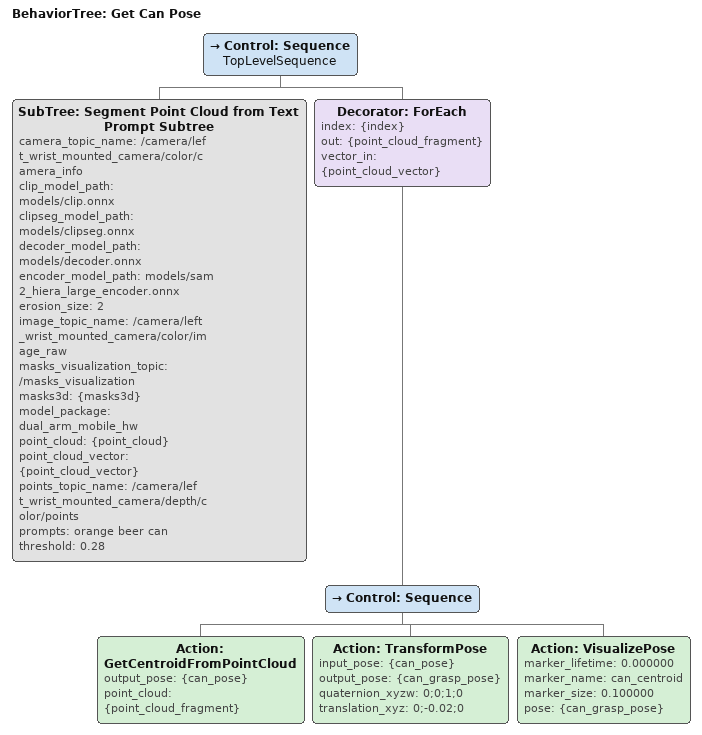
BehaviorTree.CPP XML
<?xml version="1.0" encoding="UTF-8" ?>
<root BTCPP_format="4" main_tree_to_execute="Get Can Pose">
  <BehaviorTree ID="Get Can Pose" _description="">
    <Control ID="Sequence" name="TopLevelSequence">
      <SubTree
        ID="Segment Point Cloud from Text Prompt Subtree"
        camera_topic_name="/camera/left_wrist_mounted_camera/color/camera_info"
        clip_model_path="models/clip.onnx"
        clipseg_model_path="models/clipseg.onnx"
        decoder_model_path="models/decoder.onnx"
        encoder_model_path="models/sam2_hiera_large_encoder.onnx"
        erosion_size="2"
        image_topic_name="/camera/left_wrist_mounted_camera/color/image_raw"
        masks_visualization_topic="/masks_visualization"
        masks3d="{masks3d}"
        model_package="dual_arm_mobile_hw"
        point_cloud="{point_cloud}"
        point_cloud_vector="{point_cloud_vector}"
        points_topic_name="/camera/left_wrist_mounted_camera/depth/color/points"
        prompts="orange beer can"
        threshold="0.28"
      />
      <Decorator
        ID="ForEach"
        index="{index}"
        out="{point_cloud_fragment}"
        vector_in="{point_cloud_vector}"
      >
        <Control ID="Sequence">
          <Action
            ID="GetCentroidFromPointCloud"
            output_pose="{can_pose}"
            point_cloud="{point_cloud_fragment}"
          />
          <Action
            ID="TransformPose"
            input_pose="{can_pose}"
            output_pose="{can_grasp_pose}"
            quaternion_xyzw="0;0;1;0"
            translation_xyz="0;-0.02;0"
          />
          <Action
            ID="VisualizePose"
            marker_lifetime="0.000000"
            marker_name="can_centroid"
            marker_size="0.100000"
            pose="{can_grasp_pose}"
          />
        </Control>
      </Decorator>
    </Control>
  </BehaviorTree>
</root>
